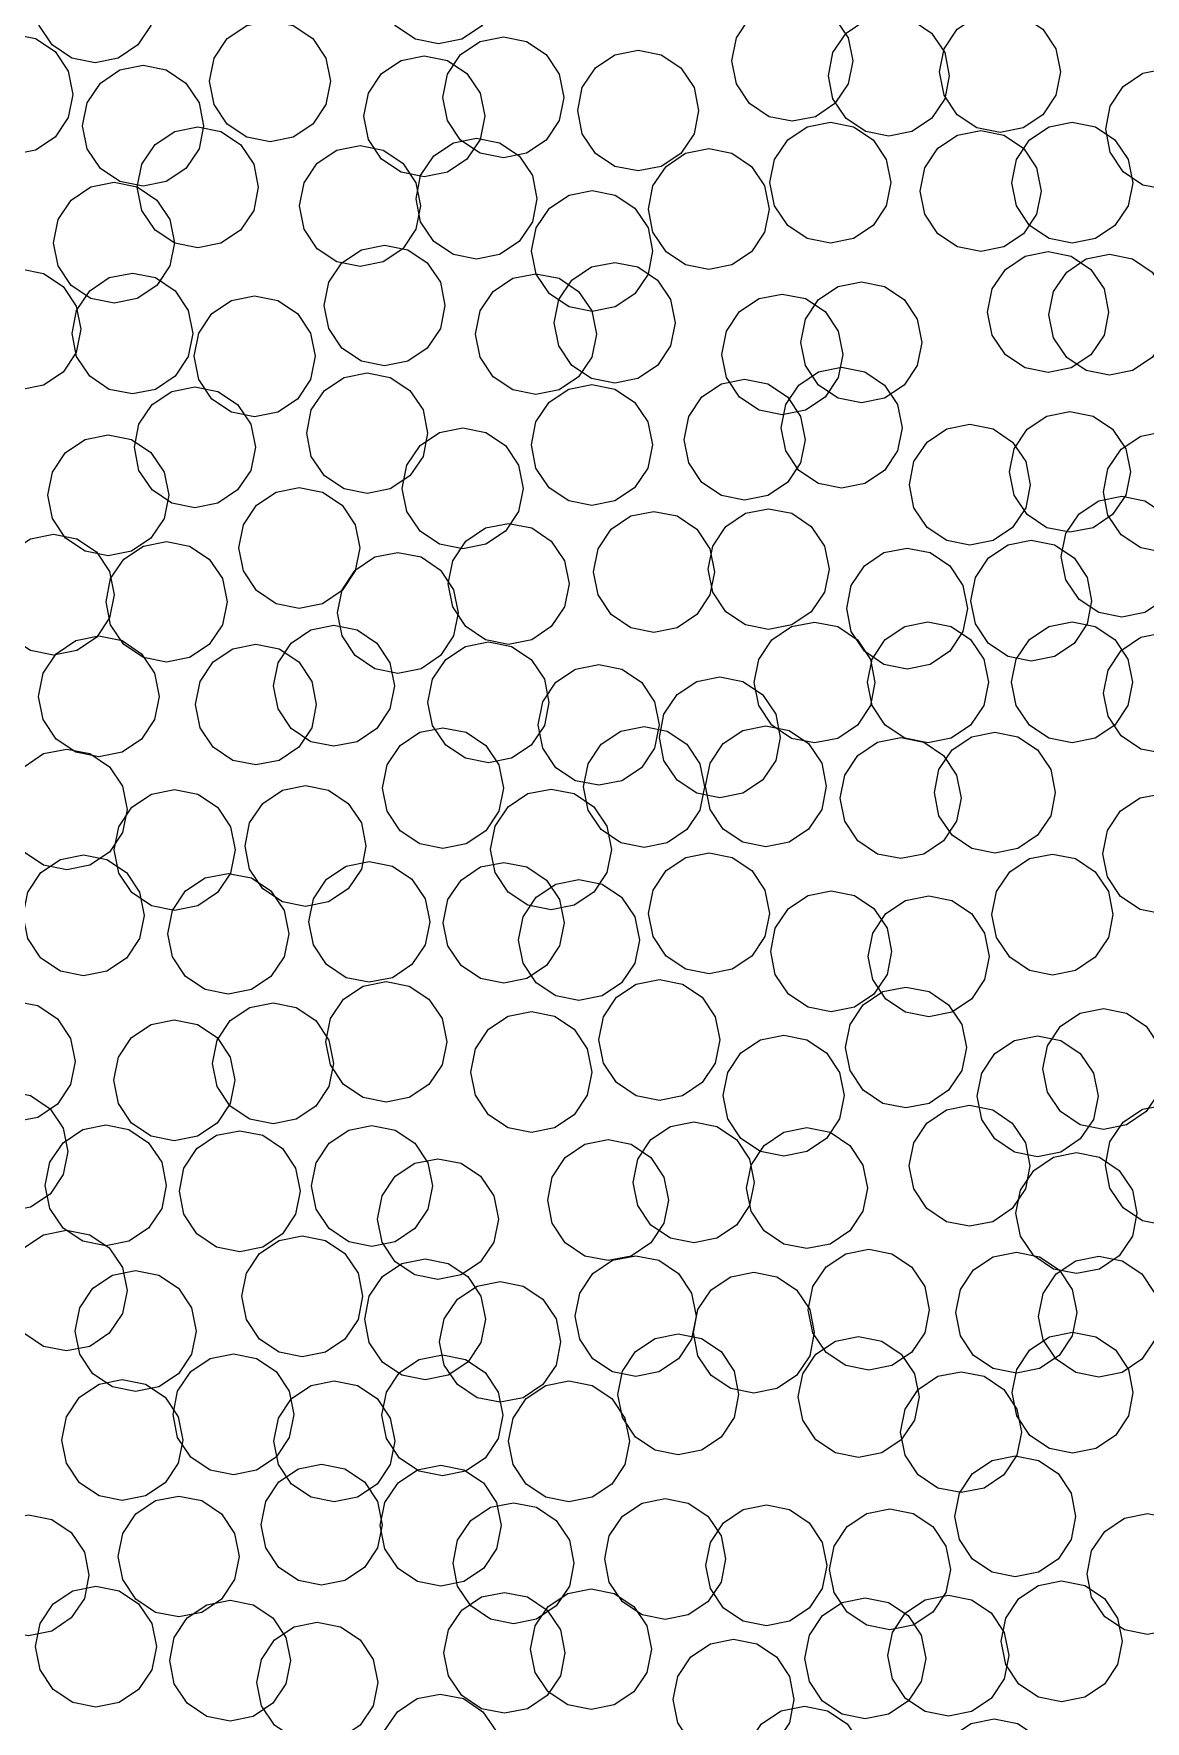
# Model space of a CAD drawing. Header units: millimetres. Extents: x -64 to 65, y -33 to 54.
# Drawn here: x -45.12 to -34.09, y -25.12 to -8.37 of the extents above; entities that cross this region are included whole.
import ezdxf

# ---------------------------------------------------------------- set-up
doc = ezdxf.new("R2010")
doc.units = ezdxf.units.MM

msp = doc.modelspace()

# ---------------------------------------------------------------- linework, layer by layer
for points in [[(-40.548, -8.098), (-40.678, -8.292), (-40.873, -8.422), (-41.102, -8.468), (-41.332, -8.422), (-41.527, -8.292), (-41.657, -8.098), (-41.702, -7.868), (-41.657, -7.638), (-41.527, -7.444), (-41.332, -7.314), (-41.102, -7.268), (-40.873, -7.314), (-40.678, -7.444), (-40.548, -7.638), (-40.502, -7.868), (-40.548, -8.098)], [(-43.958, -8.286), (-44.088, -8.48), (-44.283, -8.61), (-44.512, -8.656), (-44.742, -8.61), (-44.937, -8.48), (-45.067, -8.286), (-45.112, -8.056), (-45.067, -7.827), (-44.937, -7.632), (-44.742, -7.502), (-44.512, -7.456), (-44.283, -7.502), (-44.088, -7.632), (-43.958, -7.827), (-43.912, -8.056), (-43.958, -8.286)], [(-37.039, -8.867), (-37.169, -9.061), (-37.363, -9.192), (-37.593, -9.237), (-37.822, -9.192), (-38.017, -9.061), (-38.147, -8.867), (-38.193, -8.637), (-38.147, -8.408), (-38.017, -8.213), (-37.822, -8.083), (-37.593, -8.037), (-37.363, -8.083), (-37.169, -8.213), (-37.039, -8.408), (-36.993, -8.637), (-37.039, -8.867)], [(-36.08, -9.016), (-36.21, -9.21), (-36.405, -9.34), (-36.635, -9.386), (-36.864, -9.34), (-37.059, -9.21), (-37.189, -9.016), (-37.235, -8.786), (-37.189, -8.556), (-37.059, -8.362), (-36.864, -8.232), (-36.635, -8.186), (-36.405, -8.232), (-36.21, -8.362), (-36.08, -8.556), (-36.035, -8.786), (-36.08, -9.016)], [(-34.976, -8.978), (-35.106, -9.173), (-35.301, -9.303), (-35.531, -9.348), (-35.76, -9.303), (-35.955, -9.173), (-36.085, -8.978), (-36.131, -8.748), (-36.085, -8.519), (-35.955, -8.324), (-35.76, -8.194), (-35.531, -8.148), (-35.301, -8.194), (-35.106, -8.324), (-34.976, -8.519), (-34.931, -8.748), (-34.976, -8.978)], [(-44.778, -9.2), (-44.908, -9.395), (-45.103, -9.525), (-45.333, -9.571), (-45.562, -9.525), (-45.757, -9.395), (-45.887, -9.2), (-45.933, -8.971), (-45.887, -8.741), (-45.757, -8.546), (-45.562, -8.416), (-45.333, -8.371), (-45.103, -8.416), (-44.908, -8.546), (-44.778, -8.741), (-44.733, -8.971), (-44.778, -9.2)], [(-42.22, -9.07), (-42.35, -9.265), (-42.545, -9.395), (-42.775, -9.441), (-43.004, -9.395), (-43.199, -9.265), (-43.329, -9.07), (-43.375, -8.841), (-43.329, -8.611), (-43.199, -8.417), (-43.004, -8.286), (-42.775, -8.241), (-42.545, -8.286), (-42.35, -8.417), (-42.22, -8.611), (-42.175, -8.841), (-42.22, -9.07)], [(-39.906, -9.23), (-40.036, -9.425), (-40.23, -9.555), (-40.46, -9.6), (-40.69, -9.555), (-40.884, -9.425), (-41.014, -9.23), (-41.06, -9), (-41.014, -8.771), (-40.884, -8.576), (-40.69, -8.446), (-40.46, -8.4), (-40.23, -8.446), (-40.036, -8.576), (-39.906, -8.771), (-39.86, -9), (-39.906, -9.23)], [(-38.568, -9.361), (-38.698, -9.556), (-38.893, -9.686), (-39.122, -9.731), (-39.352, -9.686), (-39.547, -9.556), (-39.677, -9.361), (-39.722, -9.131), (-39.677, -8.902), (-39.547, -8.707), (-39.352, -8.577), (-39.122, -8.531), (-38.893, -8.577), (-38.698, -8.707), (-38.568, -8.902), (-38.522, -9.131), (-38.568, -9.361)], [(-43.48, -9.512), (-43.61, -9.706), (-43.805, -9.836), (-44.035, -9.882), (-44.264, -9.836), (-44.459, -9.706), (-44.589, -9.512), (-44.635, -9.282), (-44.589, -9.053), (-44.459, -8.858), (-44.264, -8.728), (-44.035, -8.682), (-43.805, -8.728), (-43.61, -8.858), (-43.48, -9.053), (-43.435, -9.282), (-43.48, -9.512)], [(-40.691, -9.418), (-40.821, -9.612), (-41.015, -9.742), (-41.245, -9.788), (-41.475, -9.742), (-41.669, -9.612), (-41.799, -9.418), (-41.845, -9.188), (-41.799, -8.959), (-41.669, -8.764), (-41.475, -8.634), (-41.245, -8.588), (-41.015, -8.634), (-40.821, -8.764), (-40.691, -8.959), (-40.645, -9.188), (-40.691, -9.418)], [(-33.329, -9.545), (-33.459, -9.74), (-33.654, -9.87), (-33.883, -9.915), (-34.113, -9.87), (-34.308, -9.74), (-34.438, -9.545), (-34.483, -9.315), (-34.438, -9.086), (-34.308, -8.891), (-34.113, -8.761), (-33.883, -8.715), (-33.654, -8.761), (-33.459, -8.891), (-33.329, -9.086), (-33.283, -9.315), (-33.329, -9.545)], [(-42.937, -10.123), (-43.067, -10.317), (-43.262, -10.448), (-43.492, -10.493), (-43.721, -10.448), (-43.916, -10.317), (-44.046, -10.123), (-44.092, -9.893), (-44.046, -9.664), (-43.916, -9.469), (-43.721, -9.339), (-43.492, -9.293), (-43.262, -9.339), (-43.067, -9.469), (-42.937, -9.664), (-42.892, -9.893), (-42.937, -10.123)], [(-36.66, -10.076), (-36.79, -10.271), (-36.984, -10.401), (-37.214, -10.446), (-37.444, -10.401), (-37.638, -10.271), (-37.768, -10.076), (-37.814, -9.846), (-37.768, -9.617), (-37.638, -9.422), (-37.444, -9.292), (-37.214, -9.246), (-36.984, -9.292), (-36.79, -9.422), (-36.66, -9.617), (-36.614, -9.846), (-36.66, -10.076)], [(-35.168, -10.16), (-35.298, -10.355), (-35.493, -10.485), (-35.723, -10.53), (-35.952, -10.485), (-36.147, -10.355), (-36.277, -10.16), (-36.323, -9.93), (-36.277, -9.701), (-36.147, -9.506), (-35.952, -9.376), (-35.723, -9.33), (-35.493, -9.376), (-35.298, -9.506), (-35.168, -9.701), (-35.123, -9.93), (-35.168, -10.16)], [(-34.261, -10.077), (-34.391, -10.271), (-34.585, -10.401), (-34.815, -10.447), (-35.045, -10.401), (-35.239, -10.271), (-35.369, -10.077), (-35.415, -9.847), (-35.369, -9.617), (-35.239, -9.423), (-35.045, -9.293), (-34.815, -9.247), (-34.585, -9.293), (-34.391, -9.423), (-34.261, -9.617), (-34.215, -9.847), (-34.261, -10.077)], [(-41.328, -10.308), (-41.458, -10.502), (-41.652, -10.632), (-41.882, -10.678), (-42.111, -10.632), (-42.306, -10.502), (-42.436, -10.308), (-42.482, -10.078), (-42.436, -9.848), (-42.306, -9.654), (-42.111, -9.524), (-41.882, -9.478), (-41.652, -9.524), (-41.458, -9.654), (-41.328, -9.848), (-41.282, -10.078), (-41.328, -10.308)], [(-40.172, -10.235), (-40.302, -10.43), (-40.497, -10.56), (-40.726, -10.606), (-40.956, -10.56), (-41.151, -10.43), (-41.281, -10.235), (-41.326, -10.006), (-41.281, -9.776), (-41.151, -9.581), (-40.956, -9.451), (-40.726, -9.406), (-40.497, -9.451), (-40.302, -9.581), (-40.172, -9.776), (-40.126, -10.006), (-40.172, -10.235)], [(-37.867, -10.338), (-37.997, -10.533), (-38.192, -10.663), (-38.421, -10.709), (-38.651, -10.663), (-38.845, -10.533), (-38.976, -10.338), (-39.021, -10.109), (-38.976, -9.879), (-38.845, -9.685), (-38.651, -9.555), (-38.421, -9.509), (-38.192, -9.555), (-37.997, -9.685), (-37.867, -9.879), (-37.821, -10.109), (-37.867, -10.338)], [(-43.769, -10.673), (-43.899, -10.868), (-44.093, -10.998), (-44.323, -11.043), (-44.553, -10.998), (-44.747, -10.868), (-44.877, -10.673), (-44.923, -10.443), (-44.877, -10.214), (-44.747, -10.019), (-44.553, -9.889), (-44.323, -9.843), (-44.093, -9.889), (-43.899, -10.019), (-43.769, -10.214), (-43.723, -10.443), (-43.769, -10.673)], [(-39.024, -10.755), (-39.154, -10.95), (-39.349, -11.08), (-39.579, -11.125), (-39.808, -11.08), (-40.003, -10.95), (-40.133, -10.755), (-40.179, -10.525), (-40.133, -10.296), (-40.003, -10.101), (-39.808, -9.971), (-39.579, -9.925), (-39.349, -9.971), (-39.154, -10.101), (-39.024, -10.296), (-38.979, -10.525), (-39.024, -10.755)], [(-41.084, -11.295), (-41.215, -11.49), (-41.409, -11.62), (-41.639, -11.666), (-41.868, -11.62), (-42.063, -11.49), (-42.193, -11.295), (-42.239, -11.066), (-42.193, -10.836), (-42.063, -10.642), (-41.868, -10.512), (-41.639, -10.466), (-41.409, -10.512), (-41.215, -10.642), (-41.084, -10.836), (-41.039, -11.066), (-41.084, -11.295)], [(-34.499, -11.361), (-34.629, -11.556), (-34.824, -11.686), (-35.054, -11.731), (-35.283, -11.686), (-35.478, -11.556), (-35.608, -11.361), (-35.654, -11.131), (-35.608, -10.902), (-35.478, -10.707), (-35.283, -10.577), (-35.054, -10.531), (-34.824, -10.577), (-34.629, -10.707), (-34.499, -10.902), (-34.454, -11.131), (-34.499, -11.361)], [(-44.698, -11.532), (-44.828, -11.727), (-45.023, -11.857), (-45.252, -11.902), (-45.482, -11.857), (-45.677, -11.727), (-45.807, -11.532), (-45.852, -11.302), (-45.807, -11.073), (-45.677, -10.878), (-45.482, -10.748), (-45.252, -10.702), (-45.023, -10.748), (-44.828, -10.878), (-44.698, -11.073), (-44.652, -11.302), (-44.698, -11.532)], [(-38.801, -11.467), (-38.931, -11.662), (-39.125, -11.792), (-39.355, -11.838), (-39.585, -11.792), (-39.779, -11.662), (-39.909, -11.467), (-39.955, -11.238), (-39.909, -11.008), (-39.779, -10.813), (-39.585, -10.683), (-39.355, -10.638), (-39.125, -10.683), (-38.931, -10.813), (-38.801, -11.008), (-38.755, -11.238), (-38.801, -11.467)], [(-33.891, -11.388), (-34.021, -11.582), (-34.216, -11.712), (-34.446, -11.758), (-34.675, -11.712), (-34.87, -11.582), (-35, -11.388), (-35.046, -11.158), (-35, -10.928), (-34.87, -10.734), (-34.675, -10.604), (-34.446, -10.558), (-34.216, -10.604), (-34.021, -10.734), (-33.891, -10.928), (-33.846, -11.158), (-33.891, -11.388)], [(-43.586, -11.573), (-43.716, -11.768), (-43.911, -11.898), (-44.14, -11.944), (-44.37, -11.898), (-44.564, -11.768), (-44.695, -11.573), (-44.74, -11.344), (-44.695, -11.114), (-44.564, -10.919), (-44.37, -10.789), (-44.14, -10.744), (-43.911, -10.789), (-43.716, -10.919), (-43.586, -11.114), (-43.54, -11.344), (-43.586, -11.573)], [(-39.583, -11.58), (-39.713, -11.774), (-39.907, -11.904), (-40.137, -11.95), (-40.367, -11.904), (-40.561, -11.774), (-40.691, -11.58), (-40.737, -11.35), (-40.691, -11.12), (-40.561, -10.926), (-40.367, -10.796), (-40.137, -10.75), (-39.907, -10.796), (-39.713, -10.926), (-39.583, -11.12), (-39.537, -11.35), (-39.583, -11.58)], [(-36.352, -11.662), (-36.482, -11.857), (-36.677, -11.987), (-36.907, -12.032), (-37.136, -11.987), (-37.331, -11.857), (-37.461, -11.662), (-37.507, -11.432), (-37.461, -11.203), (-37.331, -11.008), (-37.136, -10.878), (-36.907, -10.832), (-36.677, -10.878), (-36.482, -11.008), (-36.352, -11.203), (-36.307, -11.432), (-36.352, -11.662)], [(-42.374, -11.799), (-42.504, -11.994), (-42.699, -12.124), (-42.928, -12.17), (-43.158, -12.124), (-43.352, -11.994), (-43.483, -11.799), (-43.528, -11.57), (-43.483, -11.34), (-43.352, -11.146), (-43.158, -11.015), (-42.928, -10.97), (-42.699, -11.015), (-42.504, -11.146), (-42.374, -11.34), (-42.328, -11.57), (-42.374, -11.799)], [(-37.138, -11.781), (-37.268, -11.976), (-37.462, -12.106), (-37.692, -12.152), (-37.922, -12.106), (-38.116, -11.976), (-38.246, -11.781), (-38.292, -11.552), (-38.246, -11.322), (-38.116, -11.127), (-37.922, -10.997), (-37.692, -10.952), (-37.462, -10.997), (-37.268, -11.127), (-37.138, -11.322), (-37.092, -11.552), (-37.138, -11.781)], [(-36.549, -12.509), (-36.679, -12.703), (-36.873, -12.833), (-37.103, -12.879), (-37.333, -12.833), (-37.527, -12.703), (-37.657, -12.509), (-37.703, -12.279), (-37.657, -12.05), (-37.527, -11.855), (-37.333, -11.725), (-37.103, -11.679), (-36.873, -11.725), (-36.679, -11.855), (-36.549, -12.05), (-36.503, -12.279), (-36.549, -12.509)], [(-42.967, -12.703), (-43.097, -12.897), (-43.292, -13.027), (-43.521, -13.073), (-43.751, -13.027), (-43.946, -12.897), (-44.076, -12.703), (-44.121, -12.473), (-44.076, -12.244), (-43.946, -12.049), (-43.751, -11.919), (-43.521, -11.873), (-43.292, -11.919), (-43.097, -12.049), (-42.967, -12.244), (-42.921, -12.473), (-42.967, -12.703)], [(-41.257, -12.563), (-41.387, -12.757), (-41.582, -12.887), (-41.811, -12.933), (-42.041, -12.887), (-42.236, -12.757), (-42.366, -12.563), (-42.411, -12.333), (-42.366, -12.103), (-42.236, -11.909), (-42.041, -11.779), (-41.811, -11.733), (-41.582, -11.779), (-41.387, -11.909), (-41.257, -12.103), (-41.211, -12.333), (-41.257, -12.563)], [(-39.027, -12.679), (-39.157, -12.874), (-39.352, -13.004), (-39.581, -13.05), (-39.811, -13.004), (-40.006, -12.874), (-40.136, -12.679), (-40.181, -12.45), (-40.136, -12.22), (-40.006, -12.026), (-39.811, -11.895), (-39.581, -11.85), (-39.352, -11.895), (-39.157, -12.026), (-39.027, -12.22), (-38.981, -12.45), (-39.027, -12.679)], [(-37.511, -12.627), (-37.641, -12.822), (-37.836, -12.952), (-38.066, -12.998), (-38.295, -12.952), (-38.49, -12.822), (-38.62, -12.627), (-38.666, -12.398), (-38.62, -12.168), (-38.49, -11.973), (-38.295, -11.843), (-38.066, -11.798), (-37.836, -11.843), (-37.641, -11.973), (-37.511, -12.168), (-37.466, -12.398), (-37.511, -12.627)], [(-34.283, -12.947), (-34.414, -13.141), (-34.608, -13.271), (-34.838, -13.317), (-35.067, -13.271), (-35.262, -13.141), (-35.392, -12.947), (-35.438, -12.717), (-35.392, -12.487), (-35.262, -12.293), (-35.067, -12.163), (-34.838, -12.117), (-34.608, -12.163), (-34.414, -12.293), (-34.283, -12.487), (-34.238, -12.717), (-34.283, -12.947)], [(-43.827, -13.18), (-43.957, -13.375), (-44.151, -13.505), (-44.381, -13.55), (-44.611, -13.505), (-44.805, -13.375), (-44.935, -13.18), (-44.981, -12.95), (-44.935, -12.721), (-44.805, -12.526), (-44.611, -12.396), (-44.381, -12.35), (-44.151, -12.396), (-43.957, -12.526), (-43.827, -12.721), (-43.781, -12.95), (-43.827, -13.18)], [(-40.309, -13.111), (-40.439, -13.305), (-40.633, -13.435), (-40.863, -13.481), (-41.093, -13.435), (-41.287, -13.305), (-41.417, -13.111), (-41.463, -12.881), (-41.417, -12.651), (-41.287, -12.457), (-41.093, -12.327), (-40.863, -12.281), (-40.633, -12.327), (-40.439, -12.457), (-40.309, -12.651), (-40.263, -12.881), (-40.309, -13.111)], [(-35.276, -13.075), (-35.406, -13.269), (-35.601, -13.399), (-35.831, -13.445), (-36.06, -13.399), (-36.255, -13.269), (-36.385, -13.075), (-36.431, -12.845), (-36.385, -12.615), (-36.255, -12.421), (-36.06, -12.291), (-35.831, -12.245), (-35.601, -12.291), (-35.406, -12.421), (-35.276, -12.615), (-35.231, -12.845), (-35.276, -13.075)], [(-33.351, -13.146), (-33.481, -13.341), (-33.676, -13.471), (-33.905, -13.517), (-34.135, -13.471), (-34.33, -13.341), (-34.46, -13.146), (-34.505, -12.917), (-34.46, -12.687), (-34.33, -12.492), (-34.135, -12.362), (-33.905, -12.317), (-33.676, -12.362), (-33.481, -12.492), (-33.351, -12.687), (-33.305, -12.917), (-33.351, -13.146)], [(-41.931, -13.701), (-42.061, -13.896), (-42.255, -14.026), (-42.485, -14.072), (-42.715, -14.026), (-42.909, -13.896), (-43.039, -13.701), (-43.085, -13.472), (-43.039, -13.242), (-42.909, -13.047), (-42.715, -12.917), (-42.485, -12.872), (-42.255, -12.917), (-42.061, -13.047), (-41.931, -13.242), (-41.885, -13.472), (-41.931, -13.701)], [(-33.768, -13.788), (-33.898, -13.983), (-34.093, -14.113), (-34.323, -14.158), (-34.552, -14.113), (-34.747, -13.983), (-34.877, -13.788), (-34.923, -13.558), (-34.877, -13.329), (-34.747, -13.134), (-34.552, -13.004), (-34.323, -12.958), (-34.093, -13.004), (-33.898, -13.134), (-33.768, -13.329), (-33.723, -13.558), (-33.768, -13.788)], [(-39.854, -14.058), (-39.984, -14.253), (-40.178, -14.383), (-40.408, -14.429), (-40.638, -14.383), (-40.832, -14.253), (-40.962, -14.058), (-41.008, -13.829), (-40.962, -13.599), (-40.832, -13.404), (-40.638, -13.274), (-40.408, -13.229), (-40.178, -13.274), (-39.984, -13.404), (-39.854, -13.599), (-39.808, -13.829), (-39.854, -14.058)], [(-38.411, -13.939), (-38.541, -14.134), (-38.736, -14.264), (-38.965, -14.31), (-39.195, -14.264), (-39.389, -14.134), (-39.519, -13.939), (-39.565, -13.71), (-39.519, -13.48), (-39.389, -13.285), (-39.195, -13.155), (-38.965, -13.11), (-38.736, -13.155), (-38.541, -13.285), (-38.411, -13.48), (-38.365, -13.71), (-38.411, -13.939)], [(-37.273, -13.912), (-37.404, -14.107), (-37.598, -14.237), (-37.828, -14.283), (-38.057, -14.237), (-38.252, -14.107), (-38.382, -13.912), (-38.428, -13.683), (-38.382, -13.453), (-38.252, -13.258), (-38.057, -13.128), (-37.828, -13.083), (-37.598, -13.128), (-37.404, -13.258), (-37.273, -13.453), (-37.228, -13.683), (-37.273, -13.912)], [(-44.368, -14.166), (-44.498, -14.361), (-44.693, -14.491), (-44.923, -14.536), (-45.152, -14.491), (-45.347, -14.361), (-45.477, -14.166), (-45.523, -13.936), (-45.477, -13.707), (-45.347, -13.512), (-45.152, -13.382), (-44.923, -13.336), (-44.693, -13.382), (-44.498, -13.512), (-44.368, -13.707), (-44.323, -13.936), (-44.368, -14.166)], [(-34.667, -14.226), (-34.797, -14.42), (-34.992, -14.55), (-35.222, -14.596), (-35.451, -14.55), (-35.646, -14.42), (-35.776, -14.226), (-35.822, -13.996), (-35.776, -13.766), (-35.646, -13.572), (-35.451, -13.442), (-35.222, -13.396), (-34.992, -13.442), (-34.797, -13.572), (-34.667, -13.766), (-34.622, -13.996), (-34.667, -14.226)], [(-43.248, -14.236), (-43.378, -14.431), (-43.573, -14.561), (-43.802, -14.607), (-44.032, -14.561), (-44.227, -14.431), (-44.357, -14.236), (-44.402, -14.007), (-44.357, -13.777), (-44.227, -13.583), (-44.032, -13.453), (-43.802, -13.407), (-43.573, -13.453), (-43.378, -13.583), (-43.248, -13.777), (-43.202, -14.007), (-43.248, -14.236)], [(-40.953, -14.346), (-41.083, -14.541), (-41.277, -14.671), (-41.507, -14.717), (-41.736, -14.671), (-41.931, -14.541), (-42.061, -14.346), (-42.107, -14.117), (-42.061, -13.887), (-41.931, -13.692), (-41.736, -13.562), (-41.507, -13.517), (-41.277, -13.562), (-41.083, -13.692), (-40.953, -13.887), (-40.907, -14.117), (-40.953, -14.346)], [(-35.899, -14.303), (-36.029, -14.498), (-36.223, -14.628), (-36.453, -14.674), (-36.683, -14.628), (-36.877, -14.498), (-37.007, -14.303), (-37.053, -14.074), (-37.007, -13.844), (-36.877, -13.649), (-36.683, -13.519), (-36.453, -13.474), (-36.223, -13.519), (-36.029, -13.649), (-35.899, -13.844), (-35.853, -14.074), (-35.899, -14.303)], [(-36.817, -15.037), (-36.947, -15.232), (-37.142, -15.362), (-37.372, -15.408), (-37.601, -15.362), (-37.796, -15.232), (-37.926, -15.037), (-37.972, -14.808), (-37.926, -14.578), (-37.796, -14.383), (-37.601, -14.253), (-37.372, -14.208), (-37.142, -14.253), (-36.947, -14.383), (-36.817, -14.578), (-36.772, -14.808), (-36.817, -15.037)], [(-35.693, -15.035), (-35.823, -15.23), (-36.017, -15.36), (-36.247, -15.405), (-36.477, -15.36), (-36.671, -15.23), (-36.801, -15.035), (-36.847, -14.805), (-36.801, -14.576), (-36.671, -14.381), (-36.477, -14.251), (-36.247, -14.205), (-36.017, -14.251), (-35.823, -14.381), (-35.693, -14.576), (-35.647, -14.805), (-35.693, -15.035)], [(-34.262, -15.036), (-34.392, -15.23), (-34.586, -15.36), (-34.816, -15.406), (-35.046, -15.36), (-35.24, -15.23), (-35.37, -15.036), (-35.416, -14.806), (-35.37, -14.576), (-35.24, -14.382), (-35.046, -14.252), (-34.816, -14.206), (-34.586, -14.252), (-34.392, -14.382), (-34.262, -14.576), (-34.216, -14.806), (-34.262, -15.036)], [(-43.92, -15.175), (-44.05, -15.37), (-44.244, -15.5), (-44.474, -15.546), (-44.703, -15.5), (-44.898, -15.37), (-45.028, -15.175), (-45.074, -14.946), (-45.028, -14.716), (-44.898, -14.522), (-44.703, -14.391), (-44.474, -14.346), (-44.244, -14.391), (-44.05, -14.522), (-43.92, -14.716), (-43.874, -14.946), (-43.92, -15.175)], [(-41.586, -15.07), (-41.716, -15.265), (-41.911, -15.395), (-42.141, -15.44), (-42.37, -15.395), (-42.565, -15.265), (-42.695, -15.07), (-42.741, -14.84), (-42.695, -14.611), (-42.565, -14.416), (-42.37, -14.286), (-42.141, -14.24), (-41.911, -14.286), (-41.716, -14.416), (-41.586, -14.611), (-41.541, -14.84), (-41.586, -15.07)], [(-33.351, -15.143), (-33.481, -15.338), (-33.675, -15.468), (-33.905, -15.513), (-34.135, -15.468), (-34.329, -15.338), (-34.459, -15.143), (-34.505, -14.913), (-34.459, -14.684), (-34.329, -14.489), (-34.135, -14.359), (-33.905, -14.313), (-33.675, -14.359), (-33.481, -14.489), (-33.351, -14.684), (-33.305, -14.913), (-33.351, -15.143)], [(-42.361, -15.256), (-42.491, -15.451), (-42.686, -15.581), (-42.916, -15.626), (-43.145, -15.581), (-43.34, -15.451), (-43.47, -15.256), (-43.516, -15.026), (-43.47, -14.797), (-43.34, -14.602), (-43.145, -14.472), (-42.916, -14.426), (-42.686, -14.472), (-42.491, -14.602), (-42.361, -14.797), (-42.316, -15.026), (-42.361, -15.256)], [(-40.053, -15.234), (-40.183, -15.429), (-40.378, -15.559), (-40.608, -15.605), (-40.837, -15.559), (-41.032, -15.429), (-41.162, -15.234), (-41.208, -15.005), (-41.162, -14.775), (-41.032, -14.58), (-40.837, -14.45), (-40.608, -14.405), (-40.378, -14.45), (-40.183, -14.58), (-40.053, -14.775), (-40.008, -15.005), (-40.053, -15.234)], [(-38.96, -15.458), (-39.09, -15.653), (-39.284, -15.783), (-39.514, -15.828), (-39.744, -15.783), (-39.938, -15.653), (-40.068, -15.458), (-40.114, -15.228), (-40.068, -14.999), (-39.938, -14.804), (-39.744, -14.674), (-39.514, -14.628), (-39.284, -14.674), (-39.09, -14.804), (-38.96, -14.999), (-38.914, -15.228), (-38.96, -15.458)], [(-37.757, -15.582), (-37.887, -15.777), (-38.082, -15.907), (-38.312, -15.952), (-38.541, -15.907), (-38.736, -15.777), (-38.866, -15.582), (-38.912, -15.352), (-38.866, -15.123), (-38.736, -14.928), (-38.541, -14.798), (-38.312, -14.752), (-38.082, -14.798), (-37.887, -14.928), (-37.757, -15.123), (-37.712, -15.352), (-37.757, -15.582)], [(-37.301, -16.067), (-37.431, -16.262), (-37.625, -16.392), (-37.855, -16.438), (-38.085, -16.392), (-38.279, -16.262), (-38.409, -16.067), (-38.455, -15.838), (-38.409, -15.608), (-38.279, -15.413), (-38.085, -15.283), (-37.855, -15.238), (-37.625, -15.283), (-37.431, -15.413), (-37.301, -15.608), (-37.255, -15.838), (-37.301, -16.067)], [(-40.505, -16.085), (-40.635, -16.28), (-40.83, -16.41), (-41.06, -16.456), (-41.289, -16.41), (-41.484, -16.28), (-41.614, -16.085), (-41.66, -15.856), (-41.614, -15.626), (-41.484, -15.432), (-41.289, -15.301), (-41.06, -15.256), (-40.83, -15.301), (-40.635, -15.432), (-40.505, -15.626), (-40.46, -15.856), (-40.505, -16.085)], [(-38.509, -16.074), (-38.639, -16.268), (-38.834, -16.399), (-39.064, -16.444), (-39.293, -16.399), (-39.488, -16.268), (-39.618, -16.074), (-39.664, -15.844), (-39.618, -15.615), (-39.488, -15.42), (-39.293, -15.29), (-39.064, -15.244), (-38.834, -15.29), (-38.639, -15.42), (-38.509, -15.615), (-38.464, -15.844), (-38.509, -16.074)], [(-35.963, -16.185), (-36.093, -16.379), (-36.287, -16.51), (-36.517, -16.555), (-36.746, -16.51), (-36.941, -16.379), (-37.071, -16.185), (-37.117, -15.955), (-37.071, -15.726), (-36.941, -15.531), (-36.746, -15.401), (-36.517, -15.355), (-36.287, -15.401), (-36.093, -15.531), (-35.963, -15.726), (-35.917, -15.955), (-35.963, -16.185)], [(-35.028, -16.13), (-35.159, -16.324), (-35.353, -16.454), (-35.583, -16.5), (-35.812, -16.454), (-36.007, -16.324), (-36.137, -16.13), (-36.183, -15.9), (-36.137, -15.67), (-36.007, -15.476), (-35.812, -15.346), (-35.583, -15.3), (-35.353, -15.346), (-35.159, -15.476), (-35.028, -15.67), (-34.983, -15.9), (-35.028, -16.13)], [(-44.238, -16.298), (-44.368, -16.492), (-44.563, -16.622), (-44.792, -16.668), (-45.022, -16.622), (-45.216, -16.492), (-45.346, -16.298), (-45.392, -16.068), (-45.346, -15.838), (-45.216, -15.644), (-45.022, -15.514), (-44.792, -15.468), (-44.563, -15.514), (-44.368, -15.644), (-44.238, -15.838), (-44.192, -16.068), (-44.238, -16.298)], [(-43.168, -16.699), (-43.298, -16.893), (-43.492, -17.023), (-43.722, -17.069), (-43.951, -17.023), (-44.146, -16.893), (-44.276, -16.699), (-44.322, -16.469), (-44.276, -16.24), (-44.146, -16.045), (-43.951, -15.915), (-43.722, -15.869), (-43.492, -15.915), (-43.298, -16.045), (-43.168, -16.24), (-43.122, -16.469), (-43.168, -16.699)], [(-41.869, -16.661), (-41.999, -16.856), (-42.194, -16.986), (-42.423, -17.031), (-42.653, -16.986), (-42.848, -16.856), (-42.978, -16.661), (-43.023, -16.431), (-42.978, -16.202), (-42.848, -16.007), (-42.653, -15.877), (-42.423, -15.831), (-42.194, -15.877), (-41.999, -16.007), (-41.869, -16.202), (-41.823, -16.431), (-41.869, -16.661)], [(-39.432, -16.695), (-39.562, -16.889), (-39.757, -17.019), (-39.986, -17.065), (-40.216, -17.019), (-40.411, -16.889), (-40.541, -16.695), (-40.586, -16.465), (-40.541, -16.235), (-40.411, -16.041), (-40.216, -15.911), (-39.986, -15.865), (-39.757, -15.911), (-39.562, -16.041), (-39.432, -16.235), (-39.386, -16.465), (-39.432, -16.695)], [(-33.356, -16.737), (-33.486, -16.932), (-33.681, -17.062), (-33.91, -17.108), (-34.14, -17.062), (-34.335, -16.932), (-34.465, -16.737), (-34.51, -16.508), (-34.465, -16.278), (-34.335, -16.083), (-34.14, -15.953), (-33.91, -15.908), (-33.681, -15.953), (-33.486, -16.083), (-33.356, -16.278), (-33.31, -16.508), (-33.356, -16.737)], [(-44.071, -17.348), (-44.201, -17.543), (-44.395, -17.673), (-44.625, -17.719), (-44.854, -17.673), (-45.049, -17.543), (-45.179, -17.348), (-45.225, -17.119), (-45.179, -16.889), (-45.049, -16.695), (-44.854, -16.564), (-44.625, -16.519), (-44.395, -16.564), (-44.201, -16.695), (-44.071, -16.889), (-44.025, -17.119), (-44.071, -17.348)], [(-37.865, -17.328), (-37.995, -17.523), (-38.19, -17.653), (-38.419, -17.699), (-38.649, -17.653), (-38.844, -17.523), (-38.974, -17.328), (-39.019, -17.099), (-38.974, -16.869), (-38.844, -16.674), (-38.649, -16.544), (-38.419, -16.499), (-38.19, -16.544), (-37.995, -16.674), (-37.865, -16.869), (-37.819, -17.099), (-37.865, -17.328)], [(-34.456, -17.34), (-34.586, -17.535), (-34.781, -17.665), (-35.011, -17.711), (-35.24, -17.665), (-35.435, -17.535), (-35.565, -17.34), (-35.611, -17.111), (-35.565, -16.881), (-35.435, -16.687), (-35.24, -16.556), (-35.011, -16.511), (-34.781, -16.556), (-34.586, -16.687), (-34.456, -16.881), (-34.411, -17.111), (-34.456, -17.34)], [(-42.636, -17.531), (-42.766, -17.726), (-42.96, -17.856), (-43.19, -17.902), (-43.419, -17.856), (-43.614, -17.726), (-43.744, -17.531), (-43.79, -17.302), (-43.744, -17.072), (-43.614, -16.877), (-43.419, -16.747), (-43.19, -16.702), (-42.96, -16.747), (-42.766, -16.877), (-42.636, -17.072), (-42.59, -17.302), (-42.636, -17.531)], [(-41.237, -17.413), (-41.367, -17.608), (-41.561, -17.738), (-41.791, -17.783), (-42.02, -17.738), (-42.215, -17.608), (-42.345, -17.413), (-42.391, -17.183), (-42.345, -16.954), (-42.215, -16.759), (-42.02, -16.629), (-41.791, -16.583), (-41.561, -16.629), (-41.367, -16.759), (-41.237, -16.954), (-41.191, -17.183), (-41.237, -17.413)], [(-39.902, -17.422), (-40.032, -17.617), (-40.226, -17.747), (-40.456, -17.793), (-40.686, -17.747), (-40.88, -17.617), (-41.01, -17.422), (-41.056, -17.193), (-41.01, -16.963), (-40.88, -16.769), (-40.686, -16.638), (-40.456, -16.593), (-40.226, -16.638), (-40.032, -16.769), (-39.902, -16.963), (-39.856, -17.193), (-39.902, -17.422)], [(-39.156, -17.593), (-39.286, -17.788), (-39.48, -17.918), (-39.71, -17.964), (-39.939, -17.918), (-40.134, -17.788), (-40.264, -17.593), (-40.31, -17.364), (-40.264, -17.134), (-40.134, -16.939), (-39.939, -16.809), (-39.71, -16.764), (-39.48, -16.809), (-39.286, -16.939), (-39.156, -17.134), (-39.11, -17.364), (-39.156, -17.593)], [(-36.652, -17.706), (-36.782, -17.9), (-36.977, -18.03), (-37.207, -18.076), (-37.436, -18.03), (-37.631, -17.9), (-37.761, -17.706), (-37.807, -17.476), (-37.761, -17.247), (-37.631, -17.052), (-37.436, -16.922), (-37.207, -16.876), (-36.977, -16.922), (-36.782, -17.052), (-36.652, -17.247), (-36.607, -17.476), (-36.652, -17.706)], [(-35.685, -17.756), (-35.815, -17.95), (-36.009, -18.081), (-36.239, -18.126), (-36.469, -18.081), (-36.663, -17.95), (-36.793, -17.756), (-36.839, -17.526), (-36.793, -17.297), (-36.663, -17.102), (-36.469, -16.972), (-36.239, -16.926), (-36.009, -16.972), (-35.815, -17.102), (-35.685, -17.297), (-35.639, -17.526), (-35.685, -17.756)], [(-41.068, -18.604), (-41.198, -18.798), (-41.393, -18.928), (-41.622, -18.974), (-41.852, -18.928), (-42.046, -18.798), (-42.176, -18.604), (-42.222, -18.374), (-42.176, -18.144), (-42.046, -17.95), (-41.852, -17.82), (-41.622, -17.774), (-41.393, -17.82), (-41.198, -17.95), (-41.068, -18.144), (-41.022, -18.374), (-41.068, -18.604)], [(-38.357, -18.585), (-38.487, -18.779), (-38.682, -18.909), (-38.912, -18.955), (-39.141, -18.909), (-39.336, -18.779), (-39.466, -18.585), (-39.512, -18.355), (-39.466, -18.125), (-39.336, -17.931), (-39.141, -17.801), (-38.912, -17.755), (-38.682, -17.801), (-38.487, -17.931), (-38.357, -18.125), (-38.312, -18.355), (-38.357, -18.585)], [(-35.911, -18.66), (-36.041, -18.854), (-36.236, -18.985), (-36.465, -19.03), (-36.695, -18.985), (-36.89, -18.854), (-37.02, -18.66), (-37.065, -18.43), (-37.02, -18.201), (-36.89, -18.006), (-36.695, -17.876), (-36.465, -17.83), (-36.236, -17.876), (-36.041, -18.006), (-35.911, -18.201), (-35.865, -18.43), (-35.911, -18.66)], [(-44.755, -18.799), (-44.885, -18.994), (-45.079, -19.124), (-45.309, -19.169), (-45.539, -19.124), (-45.733, -18.994), (-45.863, -18.799), (-45.909, -18.569), (-45.863, -18.34), (-45.733, -18.145), (-45.539, -18.015), (-45.309, -17.969), (-45.079, -18.015), (-44.885, -18.145), (-44.755, -18.34), (-44.709, -18.569), (-44.755, -18.799)], [(-42.191, -18.817), (-42.321, -19.012), (-42.516, -19.142), (-42.745, -19.188), (-42.975, -19.142), (-43.17, -19.012), (-43.3, -18.817), (-43.345, -18.588), (-43.3, -18.358), (-43.17, -18.163), (-42.975, -18.033), (-42.745, -17.988), (-42.516, -18.033), (-42.321, -18.163), (-42.191, -18.358), (-42.145, -18.588), (-42.191, -18.817)], [(-39.628, -18.904), (-39.758, -19.099), (-39.953, -19.229), (-40.182, -19.274), (-40.412, -19.229), (-40.607, -19.099), (-40.737, -18.904), (-40.782, -18.674), (-40.737, -18.445), (-40.607, -18.25), (-40.412, -18.12), (-40.182, -18.074), (-39.953, -18.12), (-39.758, -18.25), (-39.628, -18.445), (-39.582, -18.674), (-39.628, -18.904)], [(-33.952, -18.873), (-34.082, -19.067), (-34.277, -19.197), (-34.506, -19.243), (-34.736, -19.197), (-34.931, -19.067), (-35.061, -18.873), (-35.106, -18.643), (-35.061, -18.413), (-34.931, -18.219), (-34.736, -18.089), (-34.506, -18.043), (-34.277, -18.089), (-34.082, -18.219), (-33.952, -18.413), (-33.906, -18.643), (-33.952, -18.873)], [(-43.171, -18.986), (-43.301, -19.18), (-43.495, -19.31), (-43.725, -19.356), (-43.955, -19.31), (-44.149, -19.18), (-44.279, -18.986), (-44.325, -18.756), (-44.279, -18.526), (-44.149, -18.332), (-43.955, -18.202), (-43.725, -18.156), (-43.495, -18.202), (-43.301, -18.332), (-43.171, -18.526), (-43.125, -18.756), (-43.171, -18.986)], [(-37.124, -19.138), (-37.254, -19.332), (-37.448, -19.462), (-37.678, -19.508), (-37.908, -19.462), (-38.102, -19.332), (-38.232, -19.138), (-38.278, -18.908), (-38.232, -18.679), (-38.102, -18.484), (-37.908, -18.354), (-37.678, -18.308), (-37.448, -18.354), (-37.254, -18.484), (-37.124, -18.679), (-37.078, -18.908), (-37.124, -19.138)], [(-34.605, -19.144), (-34.735, -19.338), (-34.929, -19.468), (-35.159, -19.514), (-35.389, -19.468), (-35.583, -19.338), (-35.713, -19.144), (-35.759, -18.914), (-35.713, -18.684), (-35.583, -18.49), (-35.389, -18.36), (-35.159, -18.314), (-34.929, -18.36), (-34.735, -18.49), (-34.605, -18.684), (-34.559, -18.914), (-34.605, -19.144)], [(-44.827, -19.691), (-44.957, -19.886), (-45.152, -20.016), (-45.381, -20.062), (-45.611, -20.016), (-45.806, -19.886), (-45.936, -19.691), (-45.981, -19.462), (-45.936, -19.232), (-45.806, -19.038), (-45.611, -18.907), (-45.381, -18.862), (-45.152, -18.907), (-44.957, -19.038), (-44.827, -19.232), (-44.781, -19.462), (-44.827, -19.691)], [(-35.28, -19.834), (-35.41, -20.029), (-35.604, -20.159), (-35.834, -20.204), (-36.063, -20.159), (-36.258, -20.029), (-36.388, -19.834), (-36.434, -19.604), (-36.388, -19.375), (-36.258, -19.18), (-36.063, -19.05), (-35.834, -19.004), (-35.604, -19.05), (-35.41, -19.18), (-35.28, -19.375), (-35.234, -19.604), (-35.28, -19.834)], [(-33.332, -19.827), (-33.462, -20.022), (-33.657, -20.152), (-33.886, -20.198), (-34.116, -20.152), (-34.31, -20.022), (-34.441, -19.827), (-34.486, -19.598), (-34.441, -19.368), (-34.31, -19.173), (-34.116, -19.043), (-33.886, -18.998), (-33.657, -19.043), (-33.462, -19.173), (-33.332, -19.368), (-33.286, -19.598), (-33.332, -19.827)], [(-43.85, -20.029), (-43.98, -20.224), (-44.175, -20.354), (-44.405, -20.399), (-44.634, -20.354), (-44.829, -20.224), (-44.959, -20.029), (-45.005, -19.799), (-44.959, -19.57), (-44.829, -19.375), (-44.634, -19.245), (-44.405, -19.199), (-44.175, -19.245), (-43.98, -19.375), (-43.85, -19.57), (-43.805, -19.799), (-43.85, -20.029)], [(-42.521, -20.086), (-42.651, -20.281), (-42.846, -20.411), (-43.075, -20.457), (-43.305, -20.411), (-43.5, -20.281), (-43.63, -20.086), (-43.675, -19.857), (-43.63, -19.627), (-43.5, -19.432), (-43.305, -19.302), (-43.075, -19.257), (-42.846, -19.302), (-42.651, -19.432), (-42.521, -19.627), (-42.475, -19.857), (-42.521, -20.086)], [(-41.209, -20.034), (-41.339, -20.228), (-41.534, -20.358), (-41.764, -20.404), (-41.993, -20.358), (-42.188, -20.228), (-42.318, -20.034), (-42.364, -19.804), (-42.318, -19.574), (-42.188, -19.38), (-41.993, -19.25), (-41.764, -19.204), (-41.534, -19.25), (-41.339, -19.38), (-41.209, -19.574), (-41.164, -19.804), (-41.209, -20.034)], [(-38.016, -19.998), (-38.146, -20.193), (-38.341, -20.323), (-38.571, -20.369), (-38.8, -20.323), (-38.995, -20.193), (-39.125, -19.998), (-39.171, -19.769), (-39.125, -19.539), (-38.995, -19.344), (-38.8, -19.214), (-38.571, -19.169), (-38.341, -19.214), (-38.146, -19.344), (-38.016, -19.539), (-37.971, -19.769), (-38.016, -19.998)], [(-36.893, -20.056), (-37.023, -20.251), (-37.218, -20.381), (-37.447, -20.426), (-37.677, -20.381), (-37.872, -20.251), (-38.002, -20.056), (-38.047, -19.826), (-38.002, -19.597), (-37.872, -19.402), (-37.677, -19.272), (-37.447, -19.226), (-37.218, -19.272), (-37.023, -19.402), (-36.893, -19.597), (-36.847, -19.826), (-36.893, -20.056)], [(-38.866, -20.175), (-38.996, -20.37), (-39.191, -20.5), (-39.42, -20.545), (-39.65, -20.5), (-39.845, -20.37), (-39.975, -20.175), (-40.02, -19.945), (-39.975, -19.716), (-39.845, -19.521), (-39.65, -19.391), (-39.42, -19.345), (-39.191, -19.391), (-38.996, -19.521), (-38.866, -19.716), (-38.82, -19.945), (-38.866, -20.175)], [(-40.555, -20.363), (-40.685, -20.558), (-40.879, -20.688), (-41.109, -20.734), (-41.339, -20.688), (-41.533, -20.558), (-41.663, -20.363), (-41.709, -20.134), (-41.663, -19.904), (-41.533, -19.709), (-41.339, -19.579), (-41.109, -19.534), (-40.879, -19.579), (-40.685, -19.709), (-40.555, -19.904), (-40.509, -20.134), (-40.555, -20.363)], [(-34.218, -20.304), (-34.348, -20.499), (-34.543, -20.629), (-34.773, -20.674), (-35.002, -20.629), (-35.197, -20.499), (-35.327, -20.304), (-35.373, -20.074), (-35.327, -19.845), (-35.197, -19.65), (-35.002, -19.52), (-34.773, -19.474), (-34.543, -19.52), (-34.348, -19.65), (-34.218, -19.845), (-34.173, -20.074), (-34.218, -20.304)], [(-44.24, -21.072), (-44.37, -21.267), (-44.564, -21.397), (-44.794, -21.442), (-45.023, -21.397), (-45.218, -21.267), (-45.348, -21.072), (-45.394, -20.842), (-45.348, -20.613), (-45.218, -20.418), (-45.023, -20.288), (-44.794, -20.242), (-44.564, -20.288), (-44.37, -20.418), (-44.24, -20.613), (-44.194, -20.842), (-44.24, -21.072)], [(-41.902, -21.129), (-42.032, -21.324), (-42.226, -21.454), (-42.456, -21.499), (-42.686, -21.454), (-42.88, -21.324), (-43.01, -21.129), (-43.056, -20.899), (-43.01, -20.67), (-42.88, -20.475), (-42.686, -20.345), (-42.456, -20.299), (-42.226, -20.345), (-42.032, -20.475), (-41.902, -20.67), (-41.856, -20.899), (-41.902, -21.129)], [(-36.279, -21.262), (-36.409, -21.457), (-36.604, -21.587), (-36.834, -21.633), (-37.063, -21.587), (-37.258, -21.457), (-37.388, -21.262), (-37.434, -21.033), (-37.388, -20.803), (-37.258, -20.608), (-37.063, -20.478), (-36.834, -20.433), (-36.604, -20.478), (-36.409, -20.608), (-36.279, -20.803), (-36.234, -21.033), (-36.279, -21.262)], [(-40.682, -21.357), (-40.812, -21.552), (-41.006, -21.682), (-41.236, -21.728), (-41.466, -21.682), (-41.66, -21.552), (-41.79, -21.357), (-41.836, -21.128), (-41.79, -20.898), (-41.66, -20.703), (-41.466, -20.573), (-41.236, -20.528), (-41.006, -20.573), (-40.812, -20.703), (-40.682, -20.898), (-40.636, -21.128), (-40.682, -21.357)], [(-38.592, -21.326), (-38.722, -21.521), (-38.917, -21.651), (-39.146, -21.697), (-39.376, -21.651), (-39.571, -21.521), (-39.701, -21.326), (-39.746, -21.097), (-39.701, -20.867), (-39.571, -20.672), (-39.376, -20.542), (-39.146, -20.497), (-38.917, -20.542), (-38.722, -20.672), (-38.592, -20.867), (-38.546, -21.097), (-38.592, -21.326)], [(-34.815, -21.292), (-34.945, -21.486), (-35.139, -21.616), (-35.369, -21.662), (-35.599, -21.616), (-35.793, -21.486), (-35.923, -21.292), (-35.969, -21.062), (-35.923, -20.832), (-35.793, -20.638), (-35.599, -20.508), (-35.369, -20.462), (-35.139, -20.508), (-34.945, -20.638), (-34.815, -20.832), (-34.769, -21.062), (-34.815, -21.292)], [(-33.995, -21.331), (-34.125, -21.525), (-34.32, -21.655), (-34.55, -21.701), (-34.779, -21.655), (-34.974, -21.525), (-35.104, -21.331), (-35.15, -21.101), (-35.104, -20.871), (-34.974, -20.677), (-34.779, -20.547), (-34.55, -20.501), (-34.32, -20.547), (-34.125, -20.677), (-33.995, -20.871), (-33.95, -21.101), (-33.995, -21.331)], [(-43.555, -21.474), (-43.685, -21.669), (-43.88, -21.799), (-44.109, -21.845), (-44.339, -21.799), (-44.534, -21.669), (-44.664, -21.474), (-44.709, -21.245), (-44.664, -21.015), (-44.534, -20.82), (-44.339, -20.69), (-44.109, -20.645), (-43.88, -20.69), (-43.685, -20.82), (-43.555, -21.015), (-43.509, -21.245), (-43.555, -21.474)], [(-39.937, -21.582), (-40.067, -21.776), (-40.262, -21.906), (-40.492, -21.952), (-40.721, -21.906), (-40.916, -21.776), (-41.046, -21.582), (-41.092, -21.352), (-41.046, -21.122), (-40.916, -20.928), (-40.721, -20.798), (-40.492, -20.752), (-40.262, -20.798), (-40.067, -20.928), (-39.937, -21.122), (-39.892, -21.352), (-39.937, -21.582)], [(-37.42, -21.49), (-37.55, -21.685), (-37.745, -21.815), (-37.974, -21.86), (-38.204, -21.815), (-38.398, -21.685), (-38.529, -21.49), (-38.574, -21.26), (-38.529, -21.031), (-38.398, -20.836), (-38.204, -20.706), (-37.974, -20.66), (-37.745, -20.706), (-37.55, -20.836), (-37.42, -21.031), (-37.374, -21.26), (-37.42, -21.49)], [(-34.257, -22.085), (-34.387, -22.28), (-34.582, -22.41), (-34.812, -22.456), (-35.041, -22.41), (-35.236, -22.28), (-35.366, -22.085), (-35.412, -21.856), (-35.366, -21.626), (-35.236, -21.431), (-35.041, -21.301), (-34.812, -21.256), (-34.582, -21.301), (-34.387, -21.431), (-34.257, -21.626), (-34.212, -21.856), (-34.257, -22.085)], [(-38.17, -22.102), (-38.3, -22.297), (-38.495, -22.427), (-38.725, -22.473), (-38.954, -22.427), (-39.149, -22.297), (-39.279, -22.102), (-39.325, -21.873), (-39.279, -21.643), (-39.149, -21.449), (-38.954, -21.319), (-38.725, -21.273), (-38.495, -21.319), (-38.3, -21.449), (-38.17, -21.643), (-38.125, -21.873), (-38.17, -22.102)], [(-36.381, -22.129), (-36.511, -22.324), (-36.705, -22.454), (-36.935, -22.499), (-37.165, -22.454), (-37.359, -22.324), (-37.489, -22.129), (-37.535, -21.899), (-37.489, -21.67), (-37.359, -21.475), (-37.165, -21.345), (-36.935, -21.299), (-36.705, -21.345), (-36.511, -21.475), (-36.381, -21.67), (-36.335, -21.899), (-36.381, -22.129)], [(-42.584, -22.301), (-42.714, -22.496), (-42.908, -22.626), (-43.138, -22.672), (-43.368, -22.626), (-43.562, -22.496), (-43.692, -22.301), (-43.738, -22.072), (-43.692, -21.842), (-43.562, -21.647), (-43.368, -21.517), (-43.138, -21.472), (-42.908, -21.517), (-42.714, -21.647), (-42.584, -21.842), (-42.538, -22.072), (-42.584, -22.301)], [(-40.511, -22.31), (-40.641, -22.505), (-40.836, -22.635), (-41.065, -22.68), (-41.295, -22.635), (-41.49, -22.505), (-41.62, -22.31), (-41.665, -22.08), (-41.62, -21.851), (-41.49, -21.656), (-41.295, -21.526), (-41.065, -21.48), (-40.836, -21.526), (-40.641, -21.656), (-40.511, -21.851), (-40.465, -22.08), (-40.511, -22.31)], [(-43.687, -22.556), (-43.817, -22.75), (-44.012, -22.88), (-44.242, -22.926), (-44.471, -22.88), (-44.666, -22.75), (-44.796, -22.556), (-44.842, -22.326), (-44.796, -22.097), (-44.666, -21.902), (-44.471, -21.772), (-44.242, -21.726), (-44.012, -21.772), (-43.817, -21.902), (-43.687, -22.097), (-43.642, -22.326), (-43.687, -22.556)], [(-41.583, -22.568), (-41.713, -22.763), (-41.908, -22.893), (-42.138, -22.938), (-42.367, -22.893), (-42.562, -22.763), (-42.692, -22.568), (-42.738, -22.338), (-42.692, -22.109), (-42.562, -21.914), (-42.367, -21.784), (-42.138, -21.738), (-41.908, -21.784), (-41.713, -21.914), (-41.583, -22.109), (-41.538, -22.338), (-41.583, -22.568)], [(-39.255, -22.569), (-39.385, -22.764), (-39.58, -22.894), (-39.809, -22.939), (-40.039, -22.894), (-40.234, -22.764), (-40.364, -22.569), (-40.409, -22.339), (-40.364, -22.11), (-40.234, -21.915), (-40.039, -21.785), (-39.809, -21.739), (-39.58, -21.785), (-39.385, -21.915), (-39.255, -22.11), (-39.209, -22.339), (-39.255, -22.569)], [(-35.363, -22.478), (-35.493, -22.672), (-35.688, -22.803), (-35.918, -22.848), (-36.147, -22.803), (-36.342, -22.672), (-36.472, -22.478), (-36.518, -22.248), (-36.472, -22.019), (-36.342, -21.824), (-36.147, -21.694), (-35.918, -21.648), (-35.688, -21.694), (-35.493, -21.824), (-35.363, -22.019), (-35.318, -22.248), (-35.363, -22.478)], [(-41.708, -23.396), (-41.838, -23.591), (-42.033, -23.721), (-42.263, -23.767), (-42.492, -23.721), (-42.687, -23.591), (-42.817, -23.396), (-42.863, -23.167), (-42.817, -22.937), (-42.687, -22.742), (-42.492, -22.612), (-42.263, -22.567), (-42.033, -22.612), (-41.838, -22.742), (-41.708, -22.937), (-41.663, -23.167), (-41.708, -23.396)], [(-40.527, -23.406), (-40.657, -23.601), (-40.852, -23.731), (-41.081, -23.776), (-41.311, -23.731), (-41.505, -23.601), (-41.635, -23.406), (-41.681, -23.176), (-41.635, -22.947), (-41.505, -22.752), (-41.311, -22.622), (-41.081, -22.576), (-40.852, -22.622), (-40.657, -22.752), (-40.527, -22.947), (-40.481, -23.176), (-40.527, -23.406)], [(-34.826, -23.314), (-34.956, -23.508), (-35.151, -23.638), (-35.381, -23.684), (-35.61, -23.638), (-35.805, -23.508), (-35.935, -23.314), (-35.981, -23.084), (-35.935, -22.854), (-35.805, -22.66), (-35.61, -22.53), (-35.381, -22.484), (-35.151, -22.53), (-34.956, -22.66), (-34.826, -22.854), (-34.781, -23.084), (-34.826, -23.314)], [(-43.127, -23.712), (-43.257, -23.907), (-43.452, -24.037), (-43.681, -24.082), (-43.911, -24.037), (-44.106, -23.907), (-44.236, -23.712), (-44.281, -23.482), (-44.236, -23.253), (-44.106, -23.058), (-43.911, -22.928), (-43.681, -22.882), (-43.452, -22.928), (-43.257, -23.058), (-43.127, -23.253), (-43.081, -23.482), (-43.127, -23.712)], [(-38.3, -23.736), (-38.43, -23.931), (-38.625, -24.061), (-38.854, -24.106), (-39.084, -24.061), (-39.279, -23.931), (-39.409, -23.736), (-39.454, -23.506), (-39.409, -23.277), (-39.279, -23.082), (-39.084, -22.952), (-38.854, -22.906), (-38.625, -22.952), (-38.43, -23.082), (-38.3, -23.277), (-38.254, -23.506), (-38.3, -23.736)], [(-44.617, -23.898), (-44.747, -24.092), (-44.942, -24.222), (-45.172, -24.268), (-45.401, -24.222), (-45.596, -24.092), (-45.726, -23.898), (-45.772, -23.668), (-45.726, -23.438), (-45.596, -23.244), (-45.401, -23.114), (-45.172, -23.068), (-44.942, -23.114), (-44.747, -23.244), (-44.617, -23.438), (-44.572, -23.668), (-44.617, -23.898)], [(-39.805, -23.778), (-39.935, -23.973), (-40.13, -24.103), (-40.359, -24.149), (-40.589, -24.103), (-40.784, -23.973), (-40.914, -23.778), (-40.959, -23.549), (-40.914, -23.319), (-40.784, -23.124), (-40.589, -22.994), (-40.359, -22.949), (-40.13, -22.994), (-39.935, -23.124), (-39.805, -23.319), (-39.759, -23.549), (-39.805, -23.778)], [(-37.296, -23.801), (-37.426, -23.995), (-37.62, -24.125), (-37.85, -24.171), (-38.08, -24.125), (-38.274, -23.995), (-38.404, -23.801), (-38.45, -23.571), (-38.404, -23.342), (-38.274, -23.147), (-38.08, -23.017), (-37.85, -22.971), (-37.62, -23.017), (-37.426, -23.147), (-37.296, -23.342), (-37.25, -23.571), (-37.296, -23.801)], [(-36.069, -23.84), (-36.199, -24.035), (-36.394, -24.165), (-36.624, -24.21), (-36.853, -24.165), (-37.048, -24.035), (-37.178, -23.84), (-37.224, -23.61), (-37.178, -23.381), (-37.048, -23.186), (-36.853, -23.056), (-36.624, -23.01), (-36.394, -23.056), (-36.199, -23.186), (-36.069, -23.381), (-36.024, -23.61), (-36.069, -23.84)], [(-33.513, -23.887), (-33.643, -24.081), (-33.838, -24.211), (-34.067, -24.257), (-34.297, -24.211), (-34.491, -24.081), (-34.622, -23.887), (-34.667, -23.657), (-34.622, -23.427), (-34.491, -23.233), (-34.297, -23.103), (-34.067, -23.057), (-33.838, -23.103), (-33.643, -23.233), (-33.513, -23.427), (-33.467, -23.657), (-33.513, -23.887)], [(-43.949, -24.607), (-44.079, -24.801), (-44.273, -24.931), (-44.503, -24.977), (-44.732, -24.931), (-44.927, -24.801), (-45.057, -24.607), (-45.103, -24.377), (-45.057, -24.148), (-44.927, -23.953), (-44.732, -23.823), (-44.503, -23.777), (-44.273, -23.823), (-44.079, -23.953), (-43.949, -24.148), (-43.903, -24.377), (-43.949, -24.607)], [(-34.366, -24.553), (-34.496, -24.748), (-34.691, -24.878), (-34.92, -24.924), (-35.15, -24.878), (-35.345, -24.748), (-35.475, -24.553), (-35.52, -24.324), (-35.475, -24.094), (-35.345, -23.899), (-35.15, -23.769), (-34.92, -23.724), (-34.691, -23.769), (-34.496, -23.899), (-34.366, -24.094), (-34.32, -24.324), (-34.366, -24.553)], [(-42.617, -24.745), (-42.747, -24.939), (-42.942, -25.069), (-43.171, -25.115), (-43.401, -25.069), (-43.596, -24.939), (-43.726, -24.745), (-43.771, -24.515), (-43.726, -24.286), (-43.596, -24.091), (-43.401, -23.961), (-43.171, -23.915), (-42.942, -23.961), (-42.747, -24.091), (-42.617, -24.286), (-42.571, -24.515), (-42.617, -24.745)], [(-39.894, -24.668), (-40.024, -24.862), (-40.219, -24.993), (-40.449, -25.038), (-40.678, -24.993), (-40.873, -24.862), (-41.003, -24.668), (-41.049, -24.438), (-41.003, -24.209), (-40.873, -24.014), (-40.678, -23.884), (-40.449, -23.838), (-40.219, -23.884), (-40.024, -24.014), (-39.894, -24.209), (-39.849, -24.438), (-39.894, -24.668)], [(-39.036, -24.632), (-39.166, -24.826), (-39.36, -24.956), (-39.59, -25.002), (-39.82, -24.956), (-40.014, -24.826), (-40.144, -24.632), (-40.19, -24.402), (-40.144, -24.172), (-40.014, -23.978), (-39.82, -23.848), (-39.59, -23.802), (-39.36, -23.848), (-39.166, -23.978), (-39.036, -24.172), (-38.99, -24.402), (-39.036, -24.632)], [(-36.314, -24.723), (-36.444, -24.918), (-36.639, -25.048), (-36.868, -25.093), (-37.098, -25.048), (-37.293, -24.918), (-37.423, -24.723), (-37.468, -24.493), (-37.423, -24.264), (-37.293, -24.069), (-37.098, -23.939), (-36.868, -23.893), (-36.639, -23.939), (-36.444, -24.069), (-36.314, -24.264), (-36.268, -24.493), (-36.314, -24.723)], [(-35.49, -24.696), (-35.62, -24.89), (-35.815, -25.02), (-36.044, -25.066), (-36.274, -25.02), (-36.469, -24.89), (-36.599, -24.696), (-36.644, -24.466), (-36.599, -24.236), (-36.469, -24.042), (-36.274, -23.912), (-36.044, -23.866), (-35.815, -23.912), (-35.62, -24.042), (-35.49, -24.236), (-35.444, -24.466), (-35.49, -24.696)], [(-41.752, -24.963), (-41.882, -25.157), (-42.077, -25.287), (-42.306, -25.333), (-42.536, -25.287), (-42.731, -25.157), (-42.861, -24.963), (-42.906, -24.733), (-42.861, -24.503), (-42.731, -24.309), (-42.536, -24.179), (-42.306, -24.133), (-42.077, -24.179), (-41.882, -24.309), (-41.752, -24.503), (-41.706, -24.733), (-41.752, -24.963)], [(-37.621, -25.132), (-37.751, -25.327), (-37.946, -25.457), (-38.176, -25.503), (-38.405, -25.457), (-38.6, -25.327), (-38.73, -25.132), (-38.776, -24.903), (-38.73, -24.673), (-38.6, -24.478), (-38.405, -24.348), (-38.176, -24.303), (-37.946, -24.348), (-37.751, -24.478), (-37.621, -24.673), (-37.576, -24.903), (-37.621, -25.132)], [(-40.532, -25.677), (-40.662, -25.871), (-40.857, -26.001), (-41.087, -26.047), (-41.316, -26.001), (-41.511, -25.871), (-41.641, -25.677), (-41.687, -25.447), (-41.641, -25.217), (-41.511, -25.023), (-41.316, -24.893), (-41.087, -24.847), (-40.857, -24.893), (-40.662, -25.023), (-40.532, -25.217), (-40.487, -25.447), (-40.532, -25.677)], [(-36.918, -25.797), (-37.048, -25.992), (-37.243, -26.122), (-37.473, -26.168), (-37.702, -26.122), (-37.897, -25.992), (-38.027, -25.797), (-38.073, -25.568), (-38.027, -25.338), (-37.897, -25.143), (-37.702, -25.013), (-37.473, -24.968), (-37.243, -25.013), (-37.048, -25.143), (-36.918, -25.338), (-36.873, -25.568), (-36.918, -25.797)], [(-35.034, -25.924), (-35.164, -26.118), (-35.359, -26.248), (-35.588, -26.294), (-35.818, -26.248), (-36.013, -26.118), (-36.143, -25.924), (-36.188, -25.694), (-36.143, -25.465), (-36.013, -25.27), (-35.818, -25.14), (-35.588, -25.094), (-35.359, -25.14), (-35.164, -25.27), (-35.034, -25.465), (-34.988, -25.694), (-35.034, -25.924)]]:
    msp.add_lwpolyline(points, close=True)

doc.saveas('drawing.dxf')
